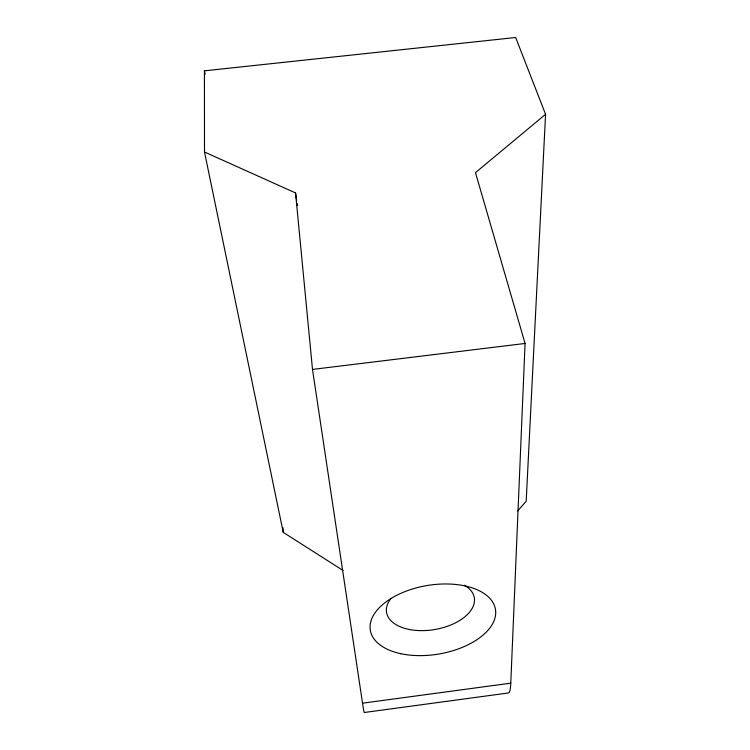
<?xml version="1.0" encoding="UTF-8"?>
<svg xmlns="http://www.w3.org/2000/svg" width="750" height="750" viewBox="0 0 750 750"><rect width="100%" height="100%" fill="white"/><g stroke="black" fill="none" stroke-linecap="round" stroke-linejoin="round"><path stroke-width="1.12" d="M204.497 152.006L295.556 192.938L312.497 369.422L362.531 703.191A73.388 1.247 83.2 0 0 364.284 712.5L508.172 693A72.938 7.697 81.8 0 0 510.778 683.156L525.066 343.463L475.472 172.65L545.569 114.3L515.653 37.5L204.431 70.828L204.497 152.006L283.238 532.359L343.087 570.497M545.569 114.3L526.181 501.244L517.706 510.909M362.531 703.191L510.778 683.156M312.497 369.422L525.066 343.463M204.431 70.828L205.106 74.269M295.556 192.938L296.541 199.884M297.037 203.353L297.366 205.669M282.956 527.7L283.238 532.359M464.316 585.206A44.503 24.816 -9.5 0 1 462.984 618.281A44.503 24.816 -9.5 0 1 405.384 628.547A44.503 24.816 -9.5 0 1 391.106 598.256M400.809 653.691A63.441 34.744 -9.5 0 0 495.712 612.956A63.441 34.744 -9.5 0 0 402.103 592.791A63.441 34.744 -9.5 0 0 400.809 653.691"/></g></svg>
